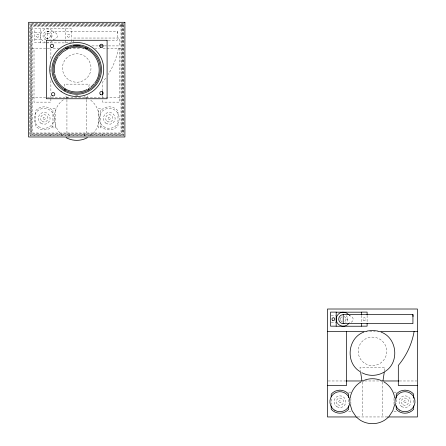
<?xml version="1.0" encoding="UTF-8"?>
<svg xmlns="http://www.w3.org/2000/svg" width="446" height="446" viewBox="0 0 446 446"><rect width="100%" height="100%" fill="white"/><g stroke="black" fill="none" stroke-linecap="round" stroke-linejoin="round"><path stroke-width="0.33" stroke-dasharray="2.23 1.67" d="M50.877 135.829L50.883 134.681M88.871 86.658L89.211 84.138L64.263 84.138L64.72 87.5M44.739 35.346L44.739 36.371M50.27 36.371L50.27 35.346M51.926 36.605L51.926 34.966M340.454 318.689L340.454 319.715M345.979 319.715L345.979 318.689M347.64 319.949L347.64 318.316M384.469 370.843L384.926 367.482L359.978 367.482L360.429 370.843M87.5 95.957L87.226 97.629M53.381 39.711L54.027 39.231A3.373 3.373 0 0 0 57.4 35.858A3.373 3.373 0 0 0 54.027 32.486L54.328 32.497M63.343 99.804C51.357 108.027 51.357 127.707 63.343 135.93M90.131 135.93C102.123 127.707 102.123 108.027 90.131 99.804M66.136 98.036L69.163 96.693M46.992 33.093L48.017 33.093M48.017 38.624L46.992 38.624M75.636 95.405L77.838 95.405M47.505 39.594L47.505 31.287L117.214 31.287A69.855 69.855 0 0 1 117.309 33.171M34.855 32.486L40.474 32.486M34.855 39.231L40.474 39.231M108.244 40.285L117.214 40.285L117.214 31.287M40.474 42.816L34.855 42.816L34.855 28.761L71.399 28.761L71.399 39.465M65.774 42.816L70.775 42.816M91.943 45.905L98.822 45.905M104.325 45.905L107.765 45.905M108.456 45.905L119.467 45.905L119.467 38.038L73.367 38.038L73.367 39.348M31.761 48.157L50.877 48.157L50.877 58.532M53.213 48.157L58.749 48.157M73.278 48.157L80.196 48.157M94.73 48.157L99.569 48.157M103.032 48.157L121.713 48.157M31.761 97.629L121.713 97.629M331.194 315.829L335.565 315.829M331.194 322.575L336.189 322.575M369.684 331.501L375.22 331.501M328.167 380.973L345.466 380.973M364.839 380.973L380.522 380.973M399.438 380.973L416.737 380.973M350.89 392.134L348.644 392.134L348.644 394.147M394.013 392.134L396.26 392.134L396.26 394.147M350.89 411.245L348.644 411.245L348.644 409.233M394.013 411.245L396.26 411.245L396.26 409.233M357.82 416.954L387.083 416.954M350.043 315.84L349.413 315.846L349.736 315.829A3.373 3.373 0 0 1 353.109 319.202A3.373 3.373 0 0 1 349.736 322.575L349.435 322.564A7.03 7.03 0 0 1 349.146 322.976M47.505 31.287L48.324 31.365L47.906 31.309M84.311 96.693L87.338 98.036M53.158 31.683L54.027 32.486L53.676 32.502A7.03 7.03 0 0 0 42.019 31.46A7.03 7.03 0 0 0 45.57 42.615M66.248 97.629L65.975 95.957M413.687 400.318L413.687 403.061M396.26 399.633L396.26 403.747M394.013 398.278L394.013 404.422M382.255 382.099L382.255 416.954M367.108 315.45L367.108 322.815M362.648 382.099L362.648 416.954M361.489 315.506L361.489 322.882M350.89 398.278L350.89 404.422M348.644 399.633L348.644 403.747M331.216 398.947L331.216 404.433M119.467 48.157L119.467 102.128L102.597 102.128L102.597 98.672M102.597 91.068L102.597 82.081A71.962 71.962 0 0 0 106.533 76.946M102.597 95.215L102.597 97.981M102.597 134.681L102.597 135.829M86.541 97.629L86.541 99.313M86.541 99.876L86.541 133.61M84.773 134.681L84.773 135.829M84.283 134.14L84.283 135.272M73.367 40.001L73.367 43.937M71.399 40.134L71.399 42.147M69.197 134.14L69.197 135.272M68.701 134.681L68.701 135.829M66.933 97.629L66.933 99.313M66.933 99.876L66.933 133.61M65.774 28.761L65.774 42.883L40.474 42.883L40.474 28.761M50.877 65.456L50.877 74.449M50.877 80.676L50.877 92.439M50.877 95.896L50.877 97.975M50.877 98.666L50.877 102.128L34.013 102.128L34.013 48.157M118.391 48.157A71.962 71.962 0 0 1 108.172 74.488M346.051 315.64A4.499 4.499 0 0 1 345.678 322.898M343.989 316.498A2.81 2.81 0 0 1 343.989 321.906M342.182 321.817A2.81 2.81 0 0 1 342.182 316.588M52.929 125.889A11.524 11.524 0 0 1 35.502 125.889L35.502 110.803A11.524 11.524 0 0 1 52.929 110.803M100.545 125.889A11.524 11.524 0 0 0 117.973 125.889L117.973 110.803A11.524 11.524 0 0 0 100.545 110.803M45.849 39.967A4.499 4.499 0 0 1 43.747 33.316A4.499 4.499 0 0 1 50.688 32.614A4.499 4.499 0 0 1 49.963 39.549M53.676 39.215A7.03 7.03 0 0 1 53.431 39.627M52.165 41.116A7.03 7.03 0 0 1 47.505 42.883M123.754 23.448L29.72 23.448L29.72 135.829L123.754 135.829L123.754 23.448M123.291 24L30.189 24L30.189 135.272L123.291 135.272L123.291 24M122.605 24.591L30.869 24.591L30.869 134.681L122.605 134.681L122.605 24.591M122.154 25.138L31.32 25.138L31.32 134.14L122.154 134.14L122.154 25.138M121.713 25.667L31.761 25.667L31.761 133.61L121.713 133.61L121.713 25.667M121.017 26.275L32.458 26.275L32.458 133.003L121.017 133.003L121.017 26.275M55.176 108.785L52.929 108.785L52.929 127.902L55.176 127.902L55.176 108.785M100.545 108.785L98.298 108.785L98.298 127.902L100.545 127.902L100.545 108.785M349.391 315.846L349.146 315.433A7.03 7.03 0 0 1 349.391 315.846M69.543 80.302A14.289 14.233 0 0 0 91.023 68.065A14.289 14.233 0 0 0 69.648 55.65A14.289 14.233 0 0 0 69.543 80.302M339.283 402.61A1.126 1.126 0 0 0 341.051 401.79A1.126 1.126 0 0 0 339.456 400.67A1.126 1.126 0 0 0 339.283 402.61M336.975 406.802A5.904 5.904 0 0 0 345.828 401.69A5.904 5.904 0 0 0 336.975 396.578A5.904 5.904 0 0 0 336.975 406.802M337.823 404.678A3.652 3.652 0 0 0 343.565 402.019A3.652 3.652 0 0 0 338.391 398.373A3.652 3.652 0 0 0 337.823 404.678M404.327 402.61A1.126 1.126 0 0 0 406.094 401.79A1.126 1.126 0 0 0 404.5 400.67A1.126 1.126 0 0 0 404.327 402.61M401.573 406.518A5.904 5.904 0 0 0 410.855 402.22A5.904 5.904 0 0 0 402.493 396.332A5.904 5.904 0 0 0 401.573 406.518M403.145 404.857A3.652 3.652 0 0 0 408.631 401.69A3.652 3.652 0 0 0 403.145 398.523A3.652 3.652 0 0 0 403.145 404.857M363.596 320.351A1.405 1.405 0 0 0 365.703 319.13A1.405 1.405 0 0 0 363.596 317.914A1.405 1.405 0 0 0 363.596 320.351M365.257 363.646A14.289 14.233 0 0 0 386.738 351.409A14.289 14.233 0 0 0 365.358 338.993A14.289 14.233 0 0 0 365.257 363.646M43.569 119.266A1.126 1.126 0 0 0 45.336 118.446A1.126 1.126 0 0 0 43.741 117.326A1.126 1.126 0 0 0 43.569 119.266M40.815 123.168A5.904 5.904 0 0 0 50.091 118.876A5.904 5.904 0 0 0 41.734 112.989A5.904 5.904 0 0 0 40.815 123.168M42.108 121.334A3.652 3.652 0 0 0 47.856 118.675A3.652 3.652 0 0 0 42.677 115.029A3.652 3.652 0 0 0 42.108 121.334M38.607 126.631A10.007 10.007 0 0 0 54.195 119.06A10.007 10.007 0 0 0 39.845 109.342A10.007 10.007 0 0 0 38.607 126.631M108.612 119.266A1.126 1.126 0 0 0 110.379 118.446A1.126 1.126 0 0 0 108.791 117.326A1.126 1.126 0 0 0 108.612 119.266M105.864 123.168A5.904 5.904 0 0 0 115.14 118.876A5.904 5.904 0 0 0 106.778 112.989A5.904 5.904 0 0 0 105.864 123.168M107.157 121.334A3.652 3.652 0 0 0 112.899 118.675A3.652 3.652 0 0 0 107.726 115.029A3.652 3.652 0 0 0 107.157 121.334M103.65 126.631A10.007 10.007 0 0 0 119.244 119.06A10.007 10.007 0 0 0 104.888 109.342A10.007 10.007 0 0 0 103.65 126.631M46.1 38.289A2.81 2.81 0 0 0 50.314 35.858A2.81 2.81 0 0 0 46.1 33.422A2.81 2.81 0 0 0 46.1 38.289M36.856 36.934A1.405 1.405 0 0 0 39.064 35.914A1.405 1.405 0 0 0 37.074 34.509A1.405 1.405 0 0 0 36.856 36.934M67.775 36.934A1.405 1.405 0 0 0 69.983 35.914A1.405 1.405 0 0 0 67.993 34.509A1.405 1.405 0 0 0 67.775 36.934"/><path stroke-width="0.67" d="M88.637 88.347L88.397 90.042M384.352 371.691L382.941 380.973M350.205 397.91C351.153 391.343 355.178 385.311 360.892 381.927M394.693 404.511L392.781 410.827L389.113 416.313M58.041 57.027C54.958 61.615 53.671 67.352 54.496 72.821M94.797 82.917C103.589 71.884 98.555 53.682 85.342 48.742M58.677 56.124L62.473 52.137L68.132 48.742M94.123 83.787L91.006 86.903M388.355 417.116C380.07 425.824 364.834 425.824 356.549 417.116M89.233 88.219L90.131 87.583M384.943 371.563C399.755 362.659 397.319 337.934 381.057 332.086M384.012 372.154C377.388 376.195 368.664 376.407 361.851 372.694M87.338 89.351C80.525 93.063 71.8 92.846 65.177 88.804M87.338 137.697C80.849 141.226 72.626 141.226 66.136 137.697M363.847 332.086C347.579 337.934 345.143 362.659 359.955 371.563M363.847 380.438C369.288 378.163 375.616 378.163 381.057 380.438M70.212 48.001L76.74 47.031L83.263 48.001M366.986 331.049L372.449 330.375L377.913 331.049M73.367 45.905L80.247 45.905M99.508 45.905L102.954 45.905M65.668 48.157L70.513 48.157M82.967 48.157L87.806 48.157M336.189 312.178L361.489 312.178M412.929 314.636L343.219 314.636L343.219 323.629L412.929 323.629L412.929 314.636A69.855 69.855 0 0 1 413.024 316.515M336.189 326.16L330.57 326.16L330.57 312.105L336.189 312.105L336.189 326.232L361.489 326.232L361.489 323.495M361.489 326.16L367.108 326.16L367.108 323.484M327.476 331.501L366.913 331.501M377.985 331.501L417.428 331.501M346.096 380.973L363.774 380.973M381.129 380.973L398.808 380.973M327.476 385.472L346.592 385.472L346.592 331.501M417.428 385.472L398.311 385.472L398.311 365.425A71.962 71.962 0 0 0 414.105 331.501M357.229 416.954L327.476 416.954L327.476 309.011L417.428 309.011L417.428 416.954L387.674 416.954M384.012 381.927C389.72 385.311 393.751 391.343 394.693 397.91M64.246 88.219C59.329 84.957 55.817 79.695 54.68 73.908M355.791 416.313L352.123 410.827L350.205 404.511M361.962 380.973L360.552 371.691M65.077 90.042L64.837 88.347M413.687 398.261L413.687 394.147A11.524 11.524 0 0 0 396.26 394.147L396.26 398.261M413.687 405.804L413.687 409.233A11.524 11.524 0 0 1 396.26 409.233L396.26 405.804M367.108 314.781L367.108 312.105L361.489 312.105L361.489 314.854M348.644 397.576L348.644 394.147A11.524 11.524 0 0 0 331.216 394.147L331.216 396.89M348.644 405.804L348.644 409.233A11.524 11.524 0 0 1 331.216 409.233L331.216 405.804M102.597 91.759L102.597 94.524M344.033 323.556A4.499 4.499 0 0 1 338.726 319.342A4.499 4.499 0 0 1 343.621 314.653M348.566 323.757A7.03 7.03 0 0 1 338.38 324.303A7.03 7.03 0 0 1 338.38 314.101A7.03 7.03 0 0 1 348.566 314.647M124.902 22.3L28.572 22.3L28.572 136.978L124.902 136.978L124.902 22.3M107.096 40.285L46.378 40.285L46.378 98.75L107.096 98.75L107.096 40.285M64.932 89.969A23.61 23.61 0 0 0 100.35 69.52A23.61 23.61 0 0 0 64.932 49.071A23.61 23.61 0 0 0 64.932 89.969M100.629 47.365A1.689 1.689 0 0 0 103.16 45.905A1.689 1.689 0 0 0 100.629 44.444A1.689 1.689 0 0 0 100.629 47.365M51.156 47.365A1.689 1.689 0 0 0 53.687 45.905A1.689 1.689 0 0 0 51.156 44.444A1.689 1.689 0 0 0 51.156 47.365M52.154 95.634A1.689 1.689 0 0 0 54.808 94.407A1.689 1.689 0 0 0 52.416 92.723A1.689 1.689 0 0 0 52.154 95.634M100.501 94.507A1.689 1.689 0 0 0 103.154 93.281A1.689 1.689 0 0 0 100.768 91.603A1.689 1.689 0 0 0 100.501 94.507M61.197 91.581A26.983 26.983 0 0 0 103.611 71.945A26.983 26.983 0 0 0 65.4 45.029A26.983 26.983 0 0 0 61.197 91.581M64.369 90.939A24.736 24.736 0 0 0 101.476 69.52A24.736 24.736 0 0 0 64.369 48.096A24.736 24.736 0 0 0 64.369 90.939M334.924 410.359A10.007 10.007 0 0 0 349.937 401.69A10.007 10.007 0 0 0 334.924 393.026A10.007 10.007 0 0 0 334.924 410.359M399.365 409.98A10.007 10.007 0 0 0 414.953 402.403A10.007 10.007 0 0 0 400.603 392.686A10.007 10.007 0 0 0 399.365 409.98M332.677 320.351A1.405 1.405 0 0 0 334.784 319.13A1.405 1.405 0 0 0 332.677 317.914A1.405 1.405 0 0 0 332.677 320.351"/></g></svg>
